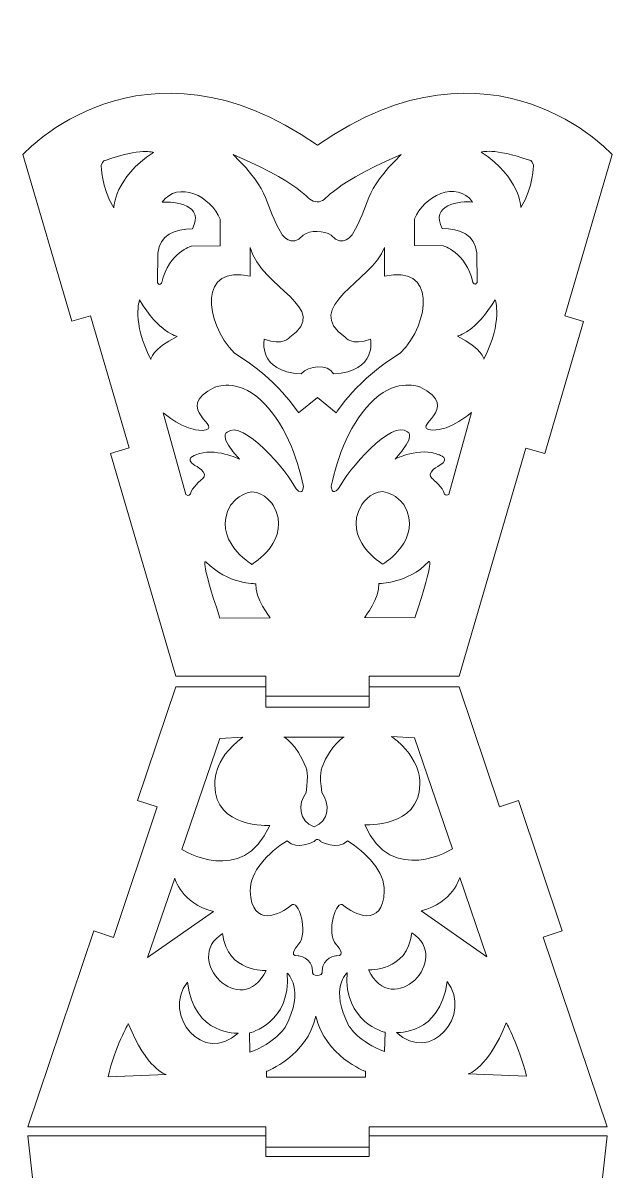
# Model space of a CAD drawing. Header units: centimetres. Extents: x -54.5 to 38.7, y -20.3 to 35.1.
# Drawn here: x -38.28 to -29.72, y 18.03 to 34.71 of the extents above; entities that cross this region are included whole.
import ezdxf

# ---------------------------------------------------------------- set-up
doc = ezdxf.new("R2010")
doc.units = ezdxf.units.CM
doc.header["$MEASUREMENT"] = 0
doc.layers.add('Layer 1', color=7, linetype='Continuous')

msp = doc.modelspace()

# ---------------------------------------------------------------- linework, layer by layer
at = {"layer": 'Layer 1', "color": 142, "lineweight": 9}
for points, knots in [([(-31.94138, 25.22111), (-31.94138, 25.22111), (-30.96978, 28.53675), (-30.96978, 28.53675), (-30.96978, 28.53675), (-30.96978, 28.53675), (-30.69676, 28.45581), (-30.69676, 28.45581), (-30.69676, 28.45581), (-30.69676, 28.45581), (-30.13433, 30.37512), (-30.13433, 30.37512), (-30.13433, 30.37512), (-30.13433, 30.37512), (-30.40731, 30.45625), (-30.40731, 30.45625), (-30.40731, 30.45625), (-30.40731, 30.45625), (-29.71946, 32.80358), (-29.71946, 32.80358), (-29.71946, 32.80358), (-29.71946, 32.80358), (-31.44885, 34.71386), (-33.99833, 32.93871), (-33.99833, 32.93871), (-36.54782, 34.71386), (-38.27719, 32.80358), (-38.27719, 32.80358), (-38.27719, 32.80358), (-38.27719, 32.80358), (-37.56681, 30.37934), (-37.56681, 30.37934), (-37.56681, 30.37934), (-37.56681, 30.37934), (-37.29744, 30.4594), (-37.29744, 30.4594), (-37.29744, 30.4594), (-37.29744, 30.4594), (-36.73496, 28.53989), (-36.73496, 28.53989), (-36.73496, 28.53989), (-36.73496, 28.53989), (-37.00438, 28.46002), (-37.00438, 28.46002), (-37.00438, 28.46002), (-37.00438, 28.46002), (-36.05528, 25.22111), (-36.05528, 25.22111), (-36.05528, 25.22111), (-36.05528, 25.22111), (-34.74832, 25.22111), (-34.74832, 25.22111), (-34.74832, 25.22111), (-34.74832, 25.22111), (-34.74832, 24.93111), (-34.74832, 24.93111), (-34.74832, 24.93111), (-34.74832, 24.93111), (-33.24832, 24.93111), (-33.24832, 24.93111), (-33.24832, 24.93111), (-33.24832, 24.93111), (-33.24832, 25.22111), (-33.24832, 25.22111), (-33.24832, 25.22111), (-33.24832, 25.22111), (-31.94138, 25.22111), (-31.94138, 25.22111)], [0, 0, 0, 0, 0.05555556, 0.05555556, 0.05555556, 0.05555556, 0.11111111, 0.11111111, 0.11111111, 0.11111111, 0.16666667, 0.16666667, 0.16666667, 0.16666667, 0.22222222, 0.22222222, 0.22222222, 0.22222222, 0.27777778, 0.27777778, 0.27777778, 0.27777778, 0.33333333, 0.33333333, 0.33333333, 0.33333333, 0.38888889, 0.38888889, 0.38888889, 0.38888889, 0.44444444, 0.44444444, 0.44444444, 0.44444444, 0.5, 0.5, 0.5, 0.5, 0.55555556, 0.55555556, 0.55555556, 0.55555556, 0.61111111, 0.61111111, 0.61111111, 0.61111111, 0.66666667, 0.66666667, 0.66666667, 0.66666667, 0.72222222, 0.72222222, 0.72222222, 0.72222222, 0.77777778, 0.77777778, 0.77777778, 0.77777778, 0.83333333, 0.83333333, 0.83333333, 0.83333333, 0.88888889, 0.88888889, 0.88888889, 0.88888889, 1, 1, 1, 1]), ([(-36.95879, 32.02875), (-36.95879, 32.02875), (-36.9481, 32.46255), (-36.38083, 32.83298), (-36.38083, 32.83298), (-36.38083, 32.83298), (-36.5601, 32.9012), (-37.08187, 32.71599), (-37.08187, 32.71599), (-37.08187, 32.71599), (-37.11934, 32.7233), (-37.14074, 32.64288), (-37.14074, 32.64288), (-37.14074, 32.64288), (-37.13807, 32.32849), (-36.95879, 32.02875)], [0, 0, 0, 0, 0.2, 0.2, 0.2, 0.2, 0.4, 0.4, 0.4, 0.4, 0.6, 0.6, 0.6, 0.6, 1, 1, 1, 1]), ([(-31.04245, 32.03231), (-31.04245, 32.03231), (-31.05315, 32.4661), (-31.62042, 32.83654), (-31.62042, 32.83654), (-31.62042, 32.83654), (-31.44115, 32.90476), (-30.91937, 32.71955), (-30.91937, 32.71955), (-30.91937, 32.71955), (-30.88191, 32.72686), (-30.8605, 32.64644), (-30.8605, 32.64644), (-30.8605, 32.64644), (-30.86317, 32.33205), (-31.04245, 32.03231)], [0, 0, 0, 0, 0.2, 0.2, 0.2, 0.2, 0.4, 0.4, 0.4, 0.4, 0.6, 0.6, 0.6, 0.6, 1, 1, 1, 1]), ([(-34.00231, 32.11567), (-33.82781, 32.11082), (-33.95669, 32.2946), (-32.78404, 32.80078), (-32.78404, 32.80078), (-33.3476, 32.25638), (-33.23459, 32.06859), (-33.49044, 31.64431), (-33.49044, 31.64431), (-33.49044, 31.64431), (-33.62958, 31.42985), (-33.80083, 31.62969), (-33.80083, 31.62969), (-33.90054, 31.70039), (-34.10868, 31.70569), (-34.20591, 31.62969), (-34.20591, 31.62969), (-34.37715, 31.42985), (-34.5163, 31.64431), (-34.5163, 31.64431), (-34.5163, 31.64431), (-34.77215, 32.06859), (-34.65914, 32.25638), (-35.2227, 32.80078), (-35.2227, 32.80078), (-34.05005, 32.2946), (-34.19215, 32.12095), (-34.00231, 32.11567)], [0, 0, 0, 0, 0.125, 0.125, 0.125, 0.125, 0.25, 0.25, 0.25, 0.25, 0.375, 0.375, 0.375, 0.375, 0.5, 0.5, 0.5, 0.5, 0.625, 0.625, 0.625, 0.625, 0.75, 0.75, 0.75, 0.75, 1, 1, 1, 1]), ([(-36.3233, 30.93896), (-36.3233, 30.93896), (-36.31795, 31.37033), (-36.31795, 31.37033), (-36.31795, 31.37033), (-36.29407, 31.62846), (-36.06557, 31.72423), (-35.81626, 31.72188), (-35.81626, 31.72188), (-35.62774, 32.06744), (-36.07694, 32.1273), (-36.25638, 32.10812), (-36.25638, 32.10812), (-36.02414, 32.43216), (-35.53983, 32.19355), (-35.41352, 31.86198), (-35.41352, 31.86198), (-35.41352, 31.86198), (-35.41352, 31.47692), (-35.41352, 31.47692), (-35.41352, 31.47692), (-35.41352, 31.47692), (-35.82826, 31.47205), (-35.82826, 31.47205), (-35.82826, 31.47205), (-35.82826, 31.47205), (-36.15203, 31.38676), (-36.26173, 30.94077), (-36.26173, 30.94077), (-36.26173, 30.94077), (-36.28833, 30.87966), (-36.3233, 30.93896)], [0, 0, 0, 0, 0.11111111, 0.11111111, 0.11111111, 0.11111111, 0.22222222, 0.22222222, 0.22222222, 0.22222222, 0.33333333, 0.33333333, 0.33333333, 0.33333333, 0.44444444, 0.44444444, 0.44444444, 0.44444444, 0.55555556, 0.55555556, 0.55555556, 0.55555556, 0.66666667, 0.66666667, 0.66666667, 0.66666667, 0.77777778, 0.77777778, 0.77777778, 0.77777778, 1, 1, 1, 1]), ([(-31.67795, 30.94252), (-31.67795, 30.94252), (-31.6833, 31.37389), (-31.6833, 31.37389), (-31.6833, 31.37389), (-31.70717, 31.63202), (-31.93568, 31.72778), (-32.18499, 31.72544), (-32.18499, 31.72544), (-32.37351, 32.071), (-31.92431, 32.13086), (-31.74487, 32.11168), (-31.74487, 32.11168), (-31.97711, 32.43572), (-32.46142, 32.19711), (-32.58773, 31.86554), (-32.58773, 31.86554), (-32.58773, 31.86554), (-32.58773, 31.48048), (-32.58773, 31.48048), (-32.58773, 31.48048), (-32.58773, 31.48048), (-32.17299, 31.47561), (-32.17299, 31.47561), (-32.17299, 31.47561), (-32.17299, 31.47561), (-31.84922, 31.39032), (-31.73952, 30.94433), (-31.73952, 30.94433), (-31.73952, 30.94433), (-31.71291, 30.88322), (-31.67795, 30.94252)], [0, 0, 0, 0, 0.11111111, 0.11111111, 0.11111111, 0.11111111, 0.22222222, 0.22222222, 0.22222222, 0.22222222, 0.33333333, 0.33333333, 0.33333333, 0.33333333, 0.44444444, 0.44444444, 0.44444444, 0.44444444, 0.55555556, 0.55555556, 0.55555556, 0.55555556, 0.66666667, 0.66666667, 0.66666667, 0.66666667, 0.77777778, 0.77777778, 0.77777778, 0.77777778, 1, 1, 1, 1]), ([(-34.23672, 29.61685), (-34.87356, 29.64122), (-34.77187, 30.11888), (-34.77187, 30.11888), (-34.77187, 30.11888), (-34.49893, 30.01164), (-34.40262, 30.14812), (-34.40262, 30.14812), (-34.40262, 30.14812), (-33.77394, 30.5716), (-34.82307, 30.86118), (-34.97658, 31.44953), (-34.97658, 31.44953), (-34.97658, 31.44953), (-34.97658, 31.03217), (-34.97658, 31.03217), (-34.97658, 31.03217), (-35.71879, 31.21549), (-35.65512, 30.37233), (-35.20407, 29.91358), (-35.20407, 29.91358), (-34.58864, 29.54801), (-34.27288, 29.04842), (-34.27288, 29.04842), (-34.27288, 29.04842), (-34.27288, 29.04842), (-34.00063, 29.2702), (-34.00063, 29.2702), (-34.00063, 29.2702), (-34.00063, 29.2702), (-33.72753, 29.04842), (-33.72753, 29.04842), (-33.72753, 29.04842), (-33.72753, 29.04842), (-33.41178, 29.54801), (-32.79635, 29.91358), (-32.79635, 29.91358), (-32.3453, 30.37233), (-32.2816, 31.2155), (-33.02384, 31.03217), (-33.02384, 31.03217), (-33.02384, 31.03217), (-33.02384, 31.44953), (-33.02384, 31.44953), (-33.02384, 31.44953), (-33.20975, 30.95954), (-34.23447, 30.59004), (-33.5978, 30.14812), (-33.5978, 30.14812), (-33.5978, 30.14812), (-33.50148, 30.01164), (-33.22855, 30.11888), (-33.22855, 30.11888), (-33.22855, 30.11888), (-33.12686, 29.64122), (-33.7637, 29.61685), (-33.7637, 29.61685), (-33.8501, 29.76421), (-34.12686, 29.73907), (-34.23672, 29.61685)], [0, 0, 0, 0, 0.0625, 0.0625, 0.0625, 0.0625, 0.125, 0.125, 0.125, 0.125, 0.1875, 0.1875, 0.1875, 0.1875, 0.25, 0.25, 0.25, 0.25, 0.3125, 0.3125, 0.3125, 0.3125, 0.375, 0.375, 0.375, 0.375, 0.4375, 0.4375, 0.4375, 0.4375, 0.5, 0.5, 0.5, 0.5, 0.5625, 0.5625, 0.5625, 0.5625, 0.625, 0.625, 0.625, 0.625, 0.6875, 0.6875, 0.6875, 0.6875, 0.75, 0.75, 0.75, 0.75, 0.8125, 0.8125, 0.8125, 0.8125, 0.875, 0.875, 0.875, 0.875, 1, 1, 1, 1]), ([(-36.03626, 30.15824), (-36.03626, 30.15824), (-36.30383, 30.21673), (-36.58211, 30.68952), (-36.58211, 30.68952), (-36.58211, 30.68952), (-36.70385, 30.37873), (-36.42021, 29.82552), (-36.42021, 29.82552), (-36.42021, 29.82552), (-36.39881, 29.97663), (-36.03626, 30.15824)], [0, 0, 0, 0, 0.25, 0.25, 0.25, 0.25, 0.5, 0.5, 0.5, 0.5, 1, 1, 1, 1]), ([(-31.96498, 30.1618), (-31.96498, 30.1618), (-31.69742, 30.22029), (-31.41913, 30.69308), (-31.41913, 30.69308), (-31.41913, 30.69308), (-31.2974, 30.38229), (-31.58104, 29.82908), (-31.58104, 29.82908), (-31.58104, 29.82908), (-31.60244, 29.98019), (-31.96498, 30.1618)], [0, 0, 0, 0, 0.25, 0.25, 0.25, 0.25, 0.5, 0.5, 0.5, 0.5, 1, 1, 1, 1]), ([(-35.91322, 27.86025), (-35.91322, 27.86025), (-36.23966, 29.04952), (-36.23966, 29.04952), (-36.23966, 29.04952), (-36.23966, 29.04952), (-35.93463, 28.78633), (-35.6724, 28.7912), (-35.6724, 28.7912), (-35.31005, 28.83173), (-36.13984, 29.10546), (-35.48776, 29.42121), (-35.48776, 29.42121), (-35.48776, 29.42121), (-35.17201, 29.55405), (-34.82952, 29.24211), (-34.82952, 29.24211), (-34.48702, 28.93017), (-34.289, 28.40257), (-34.20338, 27.97852), (-34.20338, 27.97852), (-34.20338, 27.97852), (-34.20336, 27.82741), (-34.3104, 27.9444), (-34.3104, 27.9444), (-34.43673, 28.20328), (-35.08427, 28.96408), (-35.31113, 28.76812), (-35.31113, 28.76812), (-35.31113, 28.76812), (-35.45027, 28.71451), (-35.12918, 28.37332), (-35.12918, 28.37332), (-35.12918, 28.37332), (-35.49367, 28.55719), (-35.76601, 28.43669), (-35.76601, 28.43669), (-35.76601, 28.43669), (-35.94796, 28.38306), (-35.78207, 28.28558), (-35.78207, 28.28558), (-35.78207, 28.28558), (-35.55732, 28.17834), (-35.67505, 28.08574), (-35.67505, 28.08574), (-35.67505, 28.08574), (-35.83559, 27.95416), (-35.84094, 27.87129), (-35.84094, 27.87129), (-35.84094, 27.87129), (-35.86903, 27.825), (-35.91322, 27.86025)], [0, 0, 0, 0, 0.07142857, 0.07142857, 0.07142857, 0.07142857, 0.14285714, 0.14285714, 0.14285714, 0.14285714, 0.21428571, 0.21428571, 0.21428571, 0.21428571, 0.28571429, 0.28571429, 0.28571429, 0.28571429, 0.35714286, 0.35714286, 0.35714286, 0.35714286, 0.42857143, 0.42857143, 0.42857143, 0.42857143, 0.5, 0.5, 0.5, 0.5, 0.57142857, 0.57142857, 0.57142857, 0.57142857, 0.64285714, 0.64285714, 0.64285714, 0.64285714, 0.71428571, 0.71428571, 0.71428571, 0.71428571, 0.78571429, 0.78571429, 0.78571429, 0.78571429, 0.85714286, 0.85714286, 0.85714286, 0.85714286, 1, 1, 1, 1]), ([(-32.08803, 27.86381), (-32.08803, 27.86381), (-31.76159, 29.05308), (-31.76159, 29.05308), (-31.76159, 29.05308), (-31.76159, 29.05308), (-32.06662, 28.78989), (-32.32885, 28.79476), (-32.32885, 28.79476), (-32.6912, 28.83529), (-31.86141, 29.10902), (-32.51349, 29.42477), (-32.51349, 29.42477), (-32.51349, 29.42477), (-32.82924, 29.55761), (-33.17173, 29.24567), (-33.17173, 29.24567), (-33.51423, 28.93373), (-33.71224, 28.40613), (-33.79787, 27.98208), (-33.79787, 27.98208), (-33.79787, 27.98208), (-33.79789, 27.83097), (-33.69085, 27.94795), (-33.69085, 27.94795), (-33.56452, 28.20684), (-32.91698, 28.96764), (-32.69012, 28.77168), (-32.69012, 28.77168), (-32.69012, 28.77168), (-32.55098, 28.71806), (-32.87207, 28.37688), (-32.87207, 28.37688), (-32.87207, 28.37688), (-32.50758, 28.56075), (-32.23523, 28.44025), (-32.23523, 28.44025), (-32.23523, 28.44025), (-32.05328, 28.38662), (-32.21918, 28.28914), (-32.21918, 28.28914), (-32.21918, 28.28914), (-32.44393, 28.1819), (-32.3262, 28.0893), (-32.3262, 28.0893), (-32.3262, 28.0893), (-32.16566, 27.95771), (-32.16031, 27.87485), (-32.16031, 27.87485), (-32.16031, 27.87485), (-32.13221, 27.82856), (-32.08803, 27.86381)], [0, 0, 0, 0, 0.07142857, 0.07142857, 0.07142857, 0.07142857, 0.14285714, 0.14285714, 0.14285714, 0.14285714, 0.21428571, 0.21428571, 0.21428571, 0.21428571, 0.28571429, 0.28571429, 0.28571429, 0.28571429, 0.35714286, 0.35714286, 0.35714286, 0.35714286, 0.42857143, 0.42857143, 0.42857143, 0.42857143, 0.5, 0.5, 0.5, 0.5, 0.57142857, 0.57142857, 0.57142857, 0.57142857, 0.64285714, 0.64285714, 0.64285714, 0.64285714, 0.71428571, 0.71428571, 0.71428571, 0.71428571, 0.78571429, 0.78571429, 0.78571429, 0.78571429, 0.85714286, 0.85714286, 0.85714286, 0.85714286, 1, 1, 1, 1]), ([(-34.95301, 27.90087), (-35.14566, 27.87407), (-35.26083, 27.70468), (-35.26083, 27.70468), (-35.26083, 27.70468), (-35.54981, 27.20752), (-34.95104, 26.84611), (-34.95104, 26.84611), (-34.95104, 26.84611), (-34.95104, 26.84611), (-34.3523, 27.20752), (-34.64128, 27.70468), (-34.64128, 27.70468), (-34.64128, 27.70468), (-34.76035, 27.89601), (-34.95301, 27.90087)], [0, 0, 0, 0, 0.2, 0.2, 0.2, 0.2, 0.4, 0.4, 0.4, 0.4, 0.6, 0.6, 0.6, 0.6, 1, 1, 1, 1]), ([(-33.04824, 27.90443), (-32.85559, 27.87762), (-32.74042, 27.70824), (-32.74042, 27.70824), (-32.74042, 27.70824), (-32.45144, 27.21108), (-33.05021, 26.84967), (-33.05021, 26.84967), (-33.05021, 26.84967), (-33.05021, 26.84967), (-33.64894, 27.21108), (-33.35997, 27.70824), (-33.35997, 27.70824), (-33.35997, 27.70824), (-33.24089, 27.89956), (-33.04824, 27.90443)], [0, 0, 0, 0, 0.2, 0.2, 0.2, 0.2, 0.4, 0.4, 0.4, 0.4, 0.6, 0.6, 0.6, 0.6, 1, 1, 1, 1]), ([(-34.8949, 26.56589), (-34.8949, 26.56589), (-35.30304, 26.55616), (-35.61878, 26.88272), (-35.61878, 26.88272), (-35.61878, 26.88272), (-35.72046, 26.97662), (-35.41543, 26.06517), (-35.41543, 26.06517), (-35.41543, 26.06517), (-34.68696, 26.06935), (-34.68696, 26.06935), (-34.68696, 26.06935), (-34.68696, 26.06935), (-34.90761, 26.35693), (-34.8949, 26.56589)], [0, 0, 0, 0, 0.2, 0.2, 0.2, 0.2, 0.4, 0.4, 0.4, 0.4, 0.6, 0.6, 0.6, 0.6, 1, 1, 1, 1]), ([(-33.10635, 26.56945), (-33.10635, 26.56945), (-32.69821, 26.55972), (-32.38246, 26.88628), (-32.38246, 26.88628), (-32.38246, 26.88628), (-32.28079, 26.98018), (-32.58582, 26.06873), (-32.58582, 26.06873), (-32.58582, 26.06873), (-33.31429, 26.07291), (-33.31429, 26.07291), (-33.31429, 26.07291), (-33.31429, 26.07291), (-33.09364, 26.36048), (-33.10635, 26.56945)], [0, 0, 0, 0, 0.2, 0.2, 0.2, 0.2, 0.4, 0.4, 0.4, 0.4, 0.6, 0.6, 0.6, 0.6, 1, 1, 1, 1]), ([(-29.7915, 18.6719), (-29.7915, 18.6719), (-30.71818, 21.43004), (-30.71818, 21.43004), (-30.71818, 21.43004), (-30.71818, 21.43004), (-30.4441, 21.52164), (-30.4441, 21.52164), (-30.4441, 21.52164), (-30.4441, 21.52164), (-31.08057, 23.41773), (-31.08057, 23.41773), (-31.08057, 23.41773), (-31.08057, 23.41773), (-31.35514, 23.32584), (-31.35514, 23.32584), (-31.35514, 23.32584), (-31.35514, 23.32584), (-31.94097, 25.06949), (-31.94097, 25.06949), (-31.94097, 25.06949), (-31.94097, 25.06949), (-33.24832, 25.06949), (-33.24832, 25.06949), (-33.24832, 25.06949), (-33.24832, 25.06949), (-33.24832, 24.77154), (-33.24832, 24.77154), (-33.24832, 24.77154), (-33.24832, 24.77154), (-34.74832, 24.77154), (-34.74832, 24.77154), (-34.74832, 24.77154), (-34.74832, 24.77154), (-34.74832, 25.06949), (-34.74832, 25.06949), (-34.74832, 25.06949), (-34.74832, 25.06949), (-36.05567, 25.06949), (-36.05567, 25.06949), (-36.05567, 25.06949), (-36.05567, 25.06949), (-36.61105, 23.4165), (-36.61105, 23.4165), (-36.61105, 23.4165), (-36.61105, 23.4165), (-36.32692, 23.32141), (-36.32692, 23.32141), (-36.32692, 23.32141), (-36.32692, 23.32141), (-36.96383, 21.4256), (-36.96383, 21.4256), (-36.96383, 21.4256), (-36.96383, 21.4256), (-37.24804, 21.52059), (-37.24804, 21.52059), (-37.24804, 21.52059), (-37.24804, 21.52059), (-38.20515, 18.6719), (-38.20515, 18.6719), (-38.20515, 18.6719), (-38.20515, 18.6719), (-34.74832, 18.6719), (-34.74832, 18.6719), (-34.74832, 18.6719), (-34.74832, 18.6719), (-34.74832, 18.3779), (-34.74832, 18.3779), (-34.74832, 18.3779), (-34.74832, 18.3779), (-33.24832, 18.3779), (-33.24832, 18.3779), (-33.24832, 18.3779), (-33.24832, 18.3779), (-33.24832, 18.6719), (-33.24832, 18.6719), (-33.24832, 18.6719), (-33.24832, 18.6719), (-29.7915, 18.6719), (-29.7915, 18.6719)], [0, 0, 0, 0, 0.04761905, 0.04761905, 0.04761905, 0.04761905, 0.0952381, 0.0952381, 0.0952381, 0.0952381, 0.14285714, 0.14285714, 0.14285714, 0.14285714, 0.19047619, 0.19047619, 0.19047619, 0.19047619, 0.23809524, 0.23809524, 0.23809524, 0.23809524, 0.28571429, 0.28571429, 0.28571429, 0.28571429, 0.33333333, 0.33333333, 0.33333333, 0.33333333, 0.38095238, 0.38095238, 0.38095238, 0.38095238, 0.42857143, 0.42857143, 0.42857143, 0.42857143, 0.47619048, 0.47619048, 0.47619048, 0.47619048, 0.52380952, 0.52380952, 0.52380952, 0.52380952, 0.57142857, 0.57142857, 0.57142857, 0.57142857, 0.61904762, 0.61904762, 0.61904762, 0.61904762, 0.66666667, 0.66666667, 0.66666667, 0.66666667, 0.71428571, 0.71428571, 0.71428571, 0.71428571, 0.76190476, 0.76190476, 0.76190476, 0.76190476, 0.80952381, 0.80952381, 0.80952381, 0.80952381, 0.85714286, 0.85714286, 0.85714286, 0.85714286, 0.9047619, 0.9047619, 0.9047619, 0.9047619, 1, 1, 1, 1]), ([(-35.9691, 22.70464), (-35.9691, 22.70464), (-35.08391, 22.15043), (-34.69315, 23.05389), (-34.69315, 23.05389), (-34.69315, 23.05389), (-35.49061, 23.00833), (-35.49061, 23.63848), (-35.49061, 23.63848), (-35.49061, 23.63848), (-35.53644, 24.00299), (-35.08189, 24.33704), (-35.08189, 24.33704), (-35.08189, 24.33704), (-35.41683, 24.31427), (-35.41683, 24.31427), (-35.41683, 24.31427), (-35.41683, 24.31427), (-35.9691, 22.70464), (-35.9691, 22.70464)], [0, 0, 0, 0, 0.16666667, 0.16666667, 0.16666667, 0.16666667, 0.33333333, 0.33333333, 0.33333333, 0.33333333, 0.5, 0.5, 0.5, 0.5, 0.66666667, 0.66666667, 0.66666667, 0.66666667, 1, 1, 1, 1]), ([(-34.04913, 23.03328), (-33.82487, 23.11161), (-33.81293, 23.36735), (-33.9355, 23.53039), (-33.9355, 23.53039), (-33.97697, 23.80371), (-33.9355, 23.89178), (-33.9355, 23.89178), (-33.9355, 23.89178), (-33.79195, 24.25317), (-33.61013, 24.3382), (-33.61013, 24.3382), (-33.61013, 24.3382), (-33.61013, 24.3382), (-34.48895, 24.3382), (-34.48895, 24.3382), (-34.48895, 24.3382), (-34.48895, 24.3382), (-34.30713, 24.25317), (-34.16358, 23.89178), (-34.16358, 23.89178), (-34.16358, 23.89178), (-34.12212, 23.80371), (-34.16358, 23.53039), (-34.16358, 23.53039), (-34.28616, 23.36735), (-34.2734, 23.11161), (-34.04913, 23.03328)], [0, 0, 0, 0, 0.125, 0.125, 0.125, 0.125, 0.25, 0.25, 0.25, 0.25, 0.375, 0.375, 0.375, 0.375, 0.5, 0.5, 0.5, 0.5, 0.625, 0.625, 0.625, 0.625, 0.75, 0.75, 0.75, 0.75, 1, 1, 1, 1]), ([(-32.03476, 22.71451), (-32.03476, 22.71451), (-32.91994, 22.16031), (-33.31071, 23.06376), (-33.31071, 23.06376), (-33.31071, 23.06376), (-32.51324, 23.0182), (-32.51324, 23.64835), (-32.51324, 23.64835), (-32.51324, 23.64835), (-32.46742, 24.01286), (-32.92197, 24.34691), (-32.92197, 24.34691), (-32.92197, 24.34691), (-32.58703, 24.32414), (-32.58703, 24.32414), (-32.58703, 24.32414), (-32.58703, 24.32414), (-32.03476, 22.71451), (-32.03476, 22.71451)], [0, 0, 0, 0, 0.16666667, 0.16666667, 0.16666667, 0.16666667, 0.33333333, 0.33333333, 0.33333333, 0.33333333, 0.5, 0.5, 0.5, 0.5, 0.66666667, 0.66666667, 0.66666667, 0.66666667, 1, 1, 1, 1]), ([(-33.93031, 20.93957), (-33.93031, 21.14001), (-33.72297, 21.15822), (-33.72297, 21.15822), (-33.72297, 21.15822), (-33.56667, 21.14911), (-33.72615, 21.32222), (-33.72615, 21.32222), (-33.72615, 21.32222), (-33.87996, 21.50146), (-33.72966, 21.99391), (-33.61836, 21.89178), (-33.61836, 21.89178), (-33.48369, 21.76823), (-33.04624, 21.54439), (-33.02817, 22.10109), (-33.02817, 22.10109), (-33.01929, 22.37462), (-33.28803, 22.66503), (-33.56188, 22.8285), (-33.56188, 22.8285), (-33.70862, 22.68273), (-33.95424, 22.81938), (-33.95424, 22.81938), (-33.95424, 22.81938), (-33.95424, 22.81938), (-33.99492, 22.88733), (-34.04893, 22.81938), (-34.04893, 22.81938), (-34.04893, 22.81938), (-34.29455, 22.68273), (-34.44128, 22.8285), (-34.44128, 22.8285), (-34.71514, 22.66503), (-34.98388, 22.37462), (-34.975, 22.10109), (-34.975, 22.10109), (-34.95692, 21.54439), (-34.51948, 21.76823), (-34.38481, 21.89178), (-34.38481, 21.89178), (-34.27351, 21.99391), (-34.12321, 21.50146), (-34.27702, 21.32222), (-34.27702, 21.32222), (-34.27702, 21.32222), (-34.4365, 21.14911), (-34.2802, 21.15822), (-34.2802, 21.15822), (-34.2802, 21.15822), (-34.07286, 21.14001), (-34.07286, 20.93957), (-34.07286, 20.93957), (-34.09175, 20.84964), (-33.91154, 20.85022), (-33.93031, 20.93957)], [0, 0, 0, 0, 0.06666667, 0.06666667, 0.06666667, 0.06666667, 0.13333333, 0.13333333, 0.13333333, 0.13333333, 0.2, 0.2, 0.2, 0.2, 0.26666667, 0.26666667, 0.26666667, 0.26666667, 0.33333333, 0.33333333, 0.33333333, 0.33333333, 0.4, 0.4, 0.4, 0.4, 0.46666667, 0.46666667, 0.46666667, 0.46666667, 0.53333333, 0.53333333, 0.53333333, 0.53333333, 0.6, 0.6, 0.6, 0.6, 0.66666667, 0.66666667, 0.66666667, 0.66666667, 0.73333333, 0.73333333, 0.73333333, 0.73333333, 0.8, 0.8, 0.8, 0.8, 0.86666667, 0.86666667, 0.86666667, 0.86666667, 1, 1, 1, 1]), ([(-36.46751, 21.13306), (-36.46751, 21.13306), (-36.07277, 22.28707), (-36.07277, 22.28707), (-36.07277, 22.28707), (-36.07277, 22.28707), (-35.97708, 21.91884), (-35.51055, 21.80116), (-35.51055, 21.80116), (-35.51055, 21.80116), (-36.46751, 21.13306), (-36.46751, 21.13306)], [0, 0, 0, 0, 0.25, 0.25, 0.25, 0.25, 0.5, 0.5, 0.5, 0.5, 1, 1, 1, 1]), ([(-31.53635, 21.14294), (-31.53635, 21.14294), (-31.93109, 22.29694), (-31.93109, 22.29694), (-31.93109, 22.29694), (-31.93109, 22.29694), (-32.02678, 21.92871), (-32.4933, 21.81104), (-32.4933, 21.81104), (-32.4933, 21.81104), (-31.53635, 21.14294), (-31.53635, 21.14294)], [0, 0, 0, 0, 0.25, 0.25, 0.25, 0.25, 0.5, 0.5, 0.5, 0.5, 1, 1, 1, 1]), ([(-34.7446, 20.94747), (-34.7446, 20.94747), (-35.30519, 20.90544), (-35.37696, 21.48243), (-35.37696, 21.48243), (-35.97521, 21.10621), (-35.0984, 20.20807), (-34.7446, 20.94747)], [0, 0, 0, 0, 0.33333333, 0.33333333, 0.33333333, 0.33333333, 1, 1, 1, 1]), ([(-33.25925, 20.95734), (-33.25925, 20.95734), (-32.69867, 20.91531), (-32.6269, 21.4923), (-32.6269, 21.4923), (-32.02865, 21.11608), (-32.90545, 20.21794), (-33.25925, 20.95734)], [0, 0, 0, 0, 0.33333333, 0.33333333, 0.33333333, 0.33333333, 1, 1, 1, 1]), ([(-34.97985, 19.75811), (-34.97985, 19.75811), (-34.98623, 20.0375), (-34.98623, 20.0375), (-34.98623, 20.0375), (-34.98623, 20.0375), (-34.37698, 20.18328), (-34.43758, 20.90604), (-34.43758, 20.90604), (-34.43758, 20.90604), (-34.17281, 20.67221), (-34.46309, 20.12861), (-34.46309, 20.12861), (-34.46309, 20.12861), (-34.61302, 19.8887), (-34.97985, 19.75811)], [0, 0, 0, 0, 0.2, 0.2, 0.2, 0.2, 0.4, 0.4, 0.4, 0.4, 0.6, 0.6, 0.6, 0.6, 1, 1, 1, 1]), ([(-33.024, 19.76798), (-33.024, 19.76798), (-33.01762, 20.04737), (-33.01762, 20.04737), (-33.01762, 20.04737), (-33.01762, 20.04737), (-33.62688, 20.19315), (-33.56627, 20.91592), (-33.56627, 20.91592), (-33.56627, 20.91592), (-33.83105, 20.68208), (-33.54076, 20.13848), (-33.54076, 20.13848), (-33.54076, 20.13848), (-33.39083, 19.89857), (-33.024, 19.76798)], [0, 0, 0, 0, 0.2, 0.2, 0.2, 0.2, 0.4, 0.4, 0.4, 0.4, 0.6, 0.6, 0.6, 0.6, 1, 1, 1, 1]), ([(-35.15211, 20.03448), (-35.15211, 20.03448), (-35.7869, 19.98892), (-35.88898, 20.77547), (-35.88898, 20.77547), (-36.26223, 20.2954), (-35.65167, 19.56428), (-35.15211, 20.03448)], [0, 0, 0, 0, 0.33333333, 0.33333333, 0.33333333, 0.33333333, 1, 1, 1, 1]), ([(-32.85174, 20.04435), (-32.85174, 20.04435), (-32.21695, 19.99879), (-32.11487, 20.78534), (-32.11487, 20.78534), (-31.74163, 20.30527), (-32.35218, 19.57415), (-32.85174, 20.04435)], [0, 0, 0, 0, 0.33333333, 0.33333333, 0.33333333, 0.33333333, 1, 1, 1, 1]), ([(-34.02124, 20.28219), (-33.89467, 19.703), (-33.30156, 19.47825), (-33.30156, 19.47825), (-33.30156, 19.47825), (-33.30156, 19.47825), (-33.30156, 19.39446), (-33.30156, 19.39446), (-33.30156, 19.39446), (-33.30156, 19.39446), (-34.02213, 19.39542), (-34.02213, 19.39542), (-34.02213, 19.39542), (-34.02213, 19.39542), (-34.74144, 19.39446), (-34.74144, 19.39446), (-34.74144, 19.39446), (-34.74144, 19.39446), (-34.74144, 19.47825), (-34.74144, 19.47825), (-34.74144, 19.47825), (-34.74144, 19.47825), (-34.1478, 19.703), (-34.02124, 20.28219)], [0, 0, 0, 0, 0.14285714, 0.14285714, 0.14285714, 0.14285714, 0.28571429, 0.28571429, 0.28571429, 0.28571429, 0.42857143, 0.42857143, 0.42857143, 0.42857143, 0.57142857, 0.57142857, 0.57142857, 0.57142857, 0.71428571, 0.71428571, 0.71428571, 0.71428571, 1, 1, 1, 1]), ([(-30.96218, 19.41191), (-30.96218, 19.41191), (-31.80749, 19.44228), (-31.80749, 19.44228), (-31.80749, 19.44228), (-31.80749, 19.44228), (-31.52042, 19.51819), (-31.25725, 20.18631), (-31.25725, 20.18631), (-31.25725, 20.18631), (-31.06585, 19.84466), (-30.96218, 19.41191)], [0, 0, 0, 0, 0.25, 0.25, 0.25, 0.25, 0.5, 0.5, 0.5, 0.5, 1, 1, 1, 1]), ([(-37.04167, 19.40204), (-37.04167, 19.40204), (-36.19637, 19.43241), (-36.19637, 19.43241), (-36.19637, 19.43241), (-36.19637, 19.43241), (-36.48344, 19.50832), (-36.74661, 20.17643), (-36.74661, 20.17643), (-36.74661, 20.17643), (-36.938, 19.83479), (-37.04167, 19.40204)], [0, 0, 0, 0, 0.25, 0.25, 0.25, 0.25, 0.5, 0.5, 0.5, 0.5, 1, 1, 1, 1]), ([(-36.66678, 4.70011), (-36.66678, 4.70011), (-36.36797, 4.73303), (-36.36797, 4.73303), (-36.36797, 4.73303), (-36.36797, 4.73303), (-36.69811, 7.71481), (-36.69811, 7.71481), (-36.69811, 7.71481), (-36.69811, 7.71481), (-36.99691, 7.6818), (-36.99691, 7.6818), (-36.99691, 7.6818), (-36.99691, 7.6818), (-38.20521, 18.54301), (-38.20521, 18.54301), (-38.20521, 18.54301), (-38.20521, 18.54301), (-34.74832, 18.54301), (-34.74832, 18.54301), (-34.74832, 18.54301), (-34.74832, 18.54301), (-34.74832, 18.24301), (-34.74832, 18.24301), (-34.74832, 18.24301), (-34.74832, 18.24301), (-33.24832, 18.24301), (-33.24832, 18.24301), (-33.24832, 18.24301), (-33.24832, 18.24301), (-33.24832, 18.54301), (-33.24832, 18.54301), (-33.24832, 18.54301), (-33.24832, 18.54301), (-29.79144, 18.54301), (-29.79144, 18.54301), (-29.79144, 18.54301), (-29.79144, 18.54301), (-30.99052, 7.71308), (-30.99052, 7.71308), (-30.99052, 7.71308), (-30.99052, 7.71308), (-30.70741, 7.6818), (-30.70741, 7.6818), (-30.70741, 7.6818), (-30.70741, 7.6818), (-31.03754, 4.70011), (-31.03754, 4.70011), (-31.03754, 4.70011), (-31.03754, 4.70011), (-31.32066, 4.7313), (-31.32066, 4.7313), (-31.32066, 4.7313), (-31.32066, 4.7313), (-32.52294, -6.12757), (-32.52294, -6.12757), (-32.52294, -6.12757), (-32.52294, -6.12757), (-33.24832, -6.1277), (-33.24832, -6.1277), (-33.24832, -6.1277), (-33.24832, -6.1277), (-33.24832, -6.35105), (-33.24832, -6.35105), (-33.24832, -6.35105), (-33.24832, -6.35105), (-34.74832, -6.35105), (-34.74832, -6.35105), (-34.74832, -6.35105), (-34.74832, -6.35105), (-34.74832, -6.12797), (-34.74832, -6.12797), (-34.74832, -6.12797), (-34.74832, -6.12797), (-35.46982, -6.1281), (-35.46982, -6.1281), (-35.46982, -6.1281), (-35.46982, -6.1281), (-36.66678, 4.70011), (-36.66678, 4.70011)], [0, 0, 0, 0, 0.04761905, 0.04761905, 0.04761905, 0.04761905, 0.0952381, 0.0952381, 0.0952381, 0.0952381, 0.14285714, 0.14285714, 0.14285714, 0.14285714, 0.19047619, 0.19047619, 0.19047619, 0.19047619, 0.23809524, 0.23809524, 0.23809524, 0.23809524, 0.28571429, 0.28571429, 0.28571429, 0.28571429, 0.33333333, 0.33333333, 0.33333333, 0.33333333, 0.38095238, 0.38095238, 0.38095238, 0.38095238, 0.42857143, 0.42857143, 0.42857143, 0.42857143, 0.47619048, 0.47619048, 0.47619048, 0.47619048, 0.52380952, 0.52380952, 0.52380952, 0.52380952, 0.57142857, 0.57142857, 0.57142857, 0.57142857, 0.61904762, 0.61904762, 0.61904762, 0.61904762, 0.66666667, 0.66666667, 0.66666667, 0.66666667, 0.71428571, 0.71428571, 0.71428571, 0.71428571, 0.76190476, 0.76190476, 0.76190476, 0.76190476, 0.80952381, 0.80952381, 0.80952381, 0.80952381, 0.85714286, 0.85714286, 0.85714286, 0.85714286, 0.9047619, 0.9047619, 0.9047619, 0.9047619, 1, 1, 1, 1])]:
    msp.add_open_spline(points, degree=3, knots=knots, dxfattribs=at)

doc.saveas('drawing.dxf')
